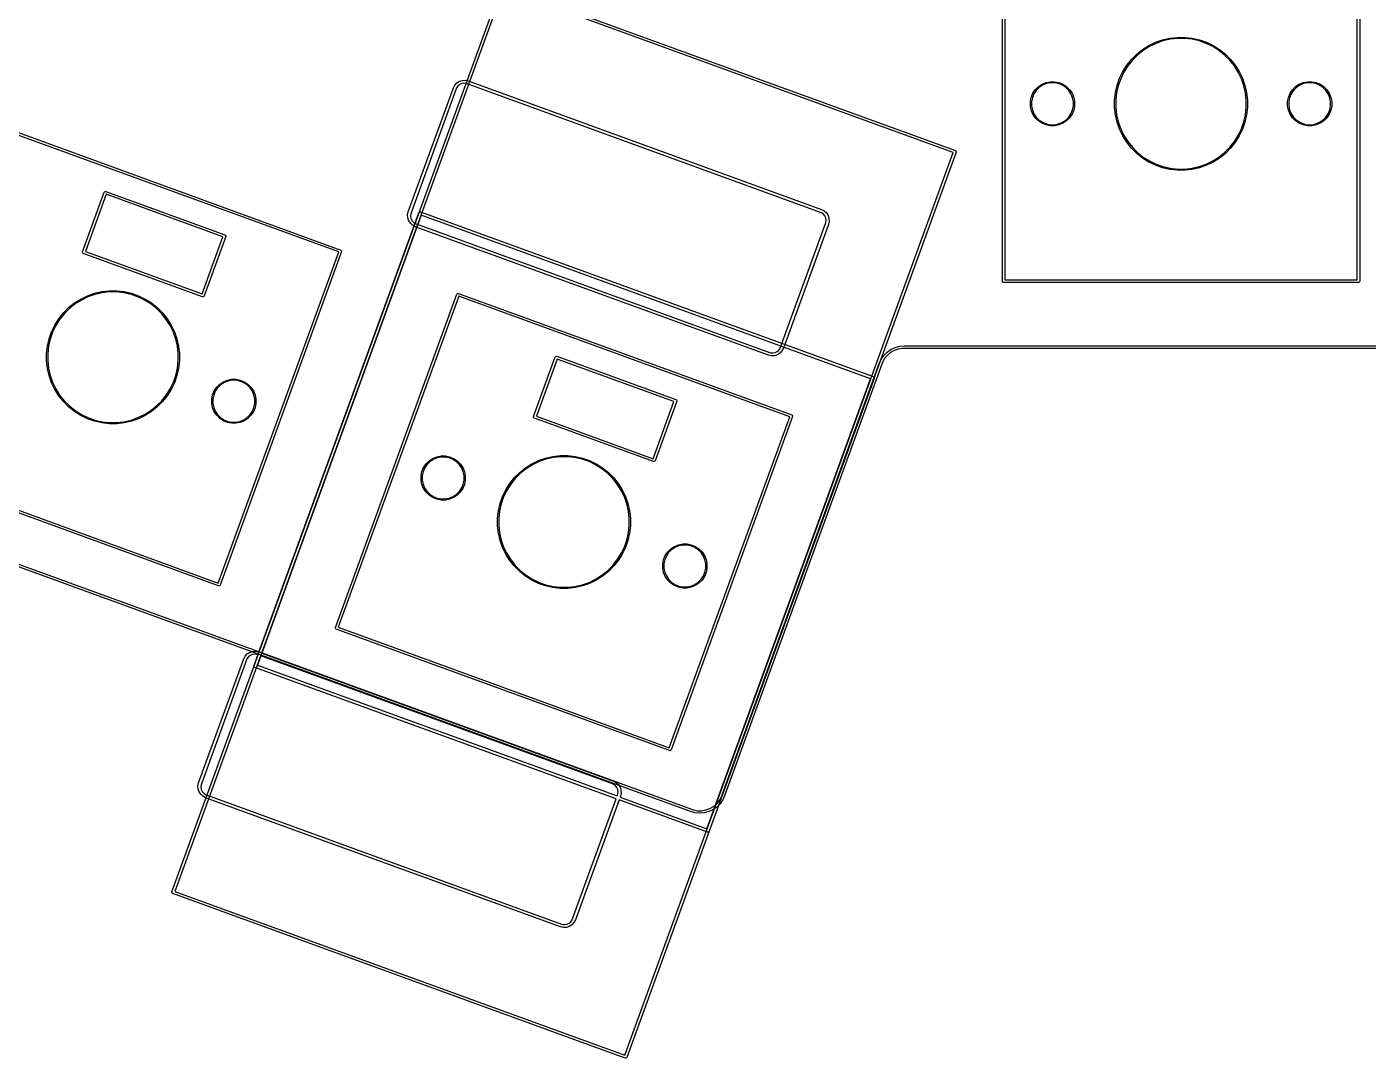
# Model space of a CAD drawing. Extents: x -11 to 295, y -114 to 10.
# Drawn here: x 92.2 to 145.1, y -113.7 to -73 of the extents above; entities that cross this region are included whole.
import ezdxf

# ---------------------------------------------------------------- set-up
doc = ezdxf.new("R2010")
doc.units = 0
doc.layers.add('BLACK', color=7, linetype='CONTINUOUS')

msp = doc.modelspace()

# ---------------------------------------------------------------- linework, layer by layer
at = {"layer": 'BLACK', "linetype": 'CONTINUOUS'}
for p, q in [((130.7, -83), (130.7, -69)), ((130.8, -69.05), (130.8, -82.95)), ((144.7, -82.95), (144.7, -69.05)), ((144.8, -69), (144.8, -83)), ((97.927551, -107.087867), (110.924318, -71.379548)), ((110.988404, -71.349664), (128.842565, -77.848047)), ((111.001186, -71.460735), (98.038622, -107.075084)), ((128.761377, -77.924915), (111.001186, -71.460735)), ((136.480238, -73.702539), (136.745456, -73.574816)), ((136.745456, -73.574816), (137.023307, -73.477592)), ((137.036025, -73.521739), (136.763038, -73.617262)), ((137.023307, -73.477592), (137.310296, -73.412089)), ((137.317992, -73.457382), (137.036025, -73.521739)), ((137.310296, -73.412089), (137.602815, -73.37913)), ((137.605391, -73.425), (137.317992, -73.457382)), ((137.602815, -73.37913), (137.897185, -73.37913)), ((137.894609, -73.425), (137.605391, -73.425)), ((138.182008, -73.457382), (137.894609, -73.425)), ((137.897185, -73.37913), (138.189704, -73.412089)), ((138.463975, -73.521739), (138.182008, -73.457382)), ((138.189704, -73.412089), (138.476693, -73.477592)), ((138.736962, -73.617262), (138.463975, -73.521739)), ((138.476693, -73.477592), (138.754544, -73.574816)), ((138.754544, -73.574816), (139.019762, -73.702539)), ((135.792689, -74.25084), (136.00084, -74.042689)), ((136.031454, -74.076946), (135.826946, -74.281454)), ((136.00084, -74.042689), (136.230988, -73.859153)), ((136.257574, -73.896622), (136.031454, -74.076946)), ((136.230988, -73.859153), (136.480238, -73.702539)), ((136.502461, -73.742749), (136.257574, -73.896622)), ((136.763038, -73.617262), (136.502461, -73.742749)), ((138.997539, -73.742749), (138.736962, -73.617262)), ((139.242426, -73.896622), (138.997539, -73.742749)), ((139.019762, -73.702539), (139.269012, -73.859153)), ((139.468546, -74.076946), (139.242426, -73.896622)), ((139.269012, -73.859153), (139.49916, -74.042689)), ((139.673054, -74.281454), (139.468546, -74.076946)), ((139.49916, -74.042689), (139.707311, -74.25084)), ((135.452539, -74.730238), (135.609153, -74.480988)), ((135.646622, -74.507574), (135.492749, -74.752461)), ((135.609153, -74.480988), (135.792689, -74.25084)), ((135.826946, -74.281454), (135.646622, -74.507574)), ((139.853378, -74.507574), (139.673054, -74.281454)), ((139.707311, -74.25084), (139.890847, -74.480988)), ((140.007251, -74.752461), (139.853378, -74.507574)), ((139.890847, -74.480988), (140.047461, -74.730238)), ((109.170734, -75.178922), (109.272011, -75.114404)), ((109.272011, -75.114404), (109.386536, -75.078298)), ((109.386536, -75.078298), (109.506503, -75.073064)), ((109.506503, -75.073064), (109.623431, -75.098989)), ((109.623431, -75.098989), (109.623743, -75.099037)), ((109.623743, -75.099037), (123.559386, -80.171197)), ((132.262528, -75.228319), (132.421001, -75.162677)), ((132.421001, -75.162677), (132.589235, -75.129213)), ((132.589235, -75.129213), (132.760765, -75.129213)), ((132.760765, -75.129213), (132.928999, -75.162677)), ((132.928999, -75.162677), (133.087472, -75.228319)), ((135.227592, -75.273307), (135.324816, -74.995456)), ((135.367262, -75.013038), (135.271739, -75.286025)), ((135.324816, -74.995456), (135.452539, -74.730238)), ((135.492749, -74.752461), (135.367262, -75.013038)), ((140.132738, -75.013038), (140.007251, -74.752461)), ((140.047461, -74.730238), (140.175184, -74.995456)), ((140.228261, -75.286025), (140.132738, -75.013038)), ((140.175184, -74.995456), (140.272408, -75.273307)), ((142.412528, -75.228319), (142.571001, -75.162677)), ((142.571001, -75.162677), (142.739235, -75.129213)), ((142.739235, -75.129213), (142.910765, -75.129213)), ((142.910765, -75.129213), (143.078999, -75.162677)), ((143.078999, -75.162677), (143.237472, -75.228319)), ((107.25565, -80.260367), (109.034155, -75.373967)), ((109.146918, -75.41501), (107.368414, -80.301411)), ((109.034155, -75.373967), (109.03416, -75.373958)), ((109.03416, -75.373958), (109.089606, -75.267453)), ((109.089606, -75.267453), (109.170734, -75.178922)), ((109.162228, -75.37295), (109.146918, -75.41501)), ((109.213577, -75.299619), (109.162228, -75.37295)), ((109.282155, -75.242078), (109.213577, -75.299619)), ((109.36329, -75.204247), (109.282155, -75.242078)), ((109.451451, -75.188704), (109.36329, -75.204247)), ((109.540632, -75.196509), (109.451451, -75.188704)), ((109.582692, -75.211819), (109.540632, -75.196509)), ((109.582699, -75.2118), (109.582692, -75.211819)), ((109.582701, -75.211801), (109.582699, -75.2118)), ((123.518343, -80.28396), (109.582701, -75.211801)), ((131.837677, -75.746001), (131.903319, -75.587528)), ((131.943894, -75.609216), (131.881704, -75.759356)), ((131.903319, -75.587528), (131.998616, -75.444906)), ((132.034181, -75.474093), (131.943894, -75.609216)), ((131.998616, -75.444906), (132.119906, -75.323616)), ((132.149093, -75.359181), (132.034181, -75.474093)), ((132.119906, -75.323616), (132.262528, -75.228319)), ((132.284216, -75.268894), (132.149093, -75.359181)), ((132.434356, -75.206704), (132.284216, -75.268894)), ((132.593745, -75.175), (132.434356, -75.206704)), ((132.756255, -75.175), (132.593745, -75.175)), ((132.915644, -75.206704), (132.756255, -75.175)), ((133.065784, -75.268894), (132.915644, -75.206704)), ((133.200907, -75.359181), (133.065784, -75.268894)), ((133.087472, -75.228319), (133.230094, -75.323616)), ((133.315819, -75.474093), (133.200907, -75.359181)), ((133.230094, -75.323616), (133.351384, -75.444906)), ((133.406106, -75.609216), (133.315819, -75.474093)), ((133.351384, -75.444906), (133.446681, -75.587528)), ((133.468296, -75.759356), (133.406106, -75.609216)), ((133.446681, -75.587528), (133.512323, -75.746001)), ((135.12913, -75.852815), (135.162089, -75.560296)), ((135.162089, -75.560296), (135.227592, -75.273307)), ((135.207382, -75.567992), (135.175, -75.855391)), ((135.271739, -75.286025), (135.207382, -75.567992)), ((140.292618, -75.567992), (140.228261, -75.286025)), ((140.272408, -75.273307), (140.337911, -75.560296)), ((140.325, -75.855391), (140.292618, -75.567992)), ((140.337911, -75.560296), (140.37087, -75.852815)), ((141.987677, -75.746001), (142.053319, -75.587528)), ((142.093894, -75.609216), (142.031704, -75.759356)), ((142.053319, -75.587528), (142.148616, -75.444906)), ((142.184181, -75.474093), (142.093894, -75.609216)), ((142.148616, -75.444906), (142.269906, -75.323616)), ((142.299093, -75.359181), (142.184181, -75.474093)), ((142.269906, -75.323616), (142.412528, -75.228319)), ((142.434216, -75.268894), (142.299093, -75.359181)), ((142.584356, -75.206704), (142.434216, -75.268894)), ((142.743745, -75.175), (142.584356, -75.206704)), ((142.906255, -75.175), (142.743745, -75.175)), ((143.065644, -75.206704), (142.906255, -75.175)), ((143.215784, -75.268894), (143.065644, -75.206704)), ((143.350907, -75.359181), (143.215784, -75.268894)), ((143.237472, -75.228319), (143.380094, -75.323616)), ((143.465819, -75.474093), (143.350907, -75.359181)), ((143.380094, -75.323616), (143.501384, -75.444906)), ((143.556106, -75.609216), (143.465819, -75.474093)), ((143.501384, -75.444906), (143.596681, -75.587528)), ((143.618296, -75.759356), (143.556106, -75.609216)), ((143.596681, -75.587528), (143.662323, -75.746001)), ((131.804213, -75.914235), (131.837677, -75.746001)), ((131.804213, -75.918745), (131.804213, -75.914235)), ((131.804213, -76.085765), (131.804213, -75.918745)), ((131.837677, -76.253999), (131.804213, -76.085765)), ((131.881704, -75.759356), (131.85, -75.918745)), ((131.85, -75.918745), (131.85, -76.081255)), ((131.85, -76.081255), (131.881704, -76.240644)), ((133.5, -75.918745), (133.468296, -75.759356)), ((133.468296, -76.240644), (133.5, -76.081255)), ((133.5, -76.081255), (133.5, -75.918745)), ((133.512323, -75.746001), (133.545787, -75.914235)), ((133.545787, -76.085765), (133.512323, -76.253999)), ((133.545787, -75.914235), (133.545787, -76.085765)), ((135.12913, -75.855391), (135.12913, -75.852815)), ((135.12913, -76.147185), (135.12913, -75.855391)), ((135.162089, -76.439704), (135.12913, -76.147185)), ((135.175, -75.855391), (135.175, -76.144609)), ((135.175, -76.144609), (135.207382, -76.432008)), ((140.292618, -76.432008), (140.325, -76.144609)), ((140.325, -76.144609), (140.325, -75.855391)), ((140.37087, -76.147185), (140.337911, -76.439704)), ((140.37087, -75.852815), (140.37087, -76.147185)), ((141.954213, -75.914235), (141.987677, -75.746001)), ((141.954213, -75.918745), (141.954213, -75.914235)), ((141.954213, -76.085765), (141.954213, -75.918745)), ((141.987677, -76.253999), (141.954213, -76.085765)), ((142.031704, -75.759356), (142, -75.918745)), ((142, -75.918745), (142, -76.081255)), ((142, -76.081255), (142.031704, -76.240644)), ((143.65, -75.918745), (143.618296, -75.759356)), ((143.618296, -76.240644), (143.65, -76.081255)), ((143.65, -76.081255), (143.65, -75.918745)), ((143.662323, -75.746001), (143.695787, -75.914235)), ((143.695787, -76.085765), (143.662323, -76.253999)), ((143.695787, -75.914235), (143.695787, -76.085765)), ((131.903319, -76.412472), (131.837677, -76.253999)), ((131.881704, -76.240644), (131.943894, -76.390784)), ((131.998616, -76.555094), (131.903319, -76.412472)), ((131.943894, -76.390784), (132.034181, -76.525907)), ((132.119906, -76.676384), (131.998616, -76.555094)), ((132.034181, -76.525907), (132.149093, -76.640819)), ((132.262528, -76.771681), (132.119906, -76.676384)), ((132.149093, -76.640819), (132.284216, -76.731106)), ((132.284216, -76.731106), (132.434356, -76.793296)), ((132.915644, -76.793296), (133.065784, -76.731106)), ((133.065784, -76.731106), (133.200907, -76.640819)), ((133.230094, -76.676384), (133.087472, -76.771681)), ((133.200907, -76.640819), (133.315819, -76.525907)), ((133.351384, -76.555094), (133.230094, -76.676384)), ((133.315819, -76.525907), (133.406106, -76.390784)), ((133.446681, -76.412472), (133.351384, -76.555094)), ((133.406106, -76.390784), (133.468296, -76.240644)), ((133.512323, -76.253999), (133.446681, -76.412472)), ((135.227592, -76.726693), (135.162089, -76.439704)), ((135.207382, -76.432008), (135.271739, -76.713975)), ((135.324816, -77.004544), (135.227592, -76.726693)), ((135.271739, -76.713975), (135.367262, -76.986962)), ((140.132738, -76.986962), (140.228261, -76.713975)), ((140.272408, -76.726693), (140.175184, -77.004544)), ((140.228261, -76.713975), (140.292618, -76.432008)), ((140.337911, -76.439704), (140.272408, -76.726693)), ((142.053319, -76.412472), (141.987677, -76.253999)), ((142.031704, -76.240644), (142.093894, -76.390784)), ((142.148616, -76.555094), (142.053319, -76.412472)), ((142.093894, -76.390784), (142.184181, -76.525907)), ((142.269906, -76.676384), (142.148616, -76.555094)), ((142.184181, -76.525907), (142.299093, -76.640819)), ((142.412528, -76.771681), (142.269906, -76.676384)), ((142.299093, -76.640819), (142.434216, -76.731106)), ((142.434216, -76.731106), (142.584356, -76.793296)), ((143.065644, -76.793296), (143.215784, -76.731106)), ((143.215784, -76.731106), (143.350907, -76.640819)), ((143.380094, -76.676384), (143.237472, -76.771681)), ((143.350907, -76.640819), (143.465819, -76.525907)), ((143.501384, -76.555094), (143.380094, -76.676384)), ((143.465819, -76.525907), (143.556106, -76.390784)), ((143.596681, -76.412472), (143.501384, -76.555094)), ((143.556106, -76.390784), (143.618296, -76.240644)), ((143.662323, -76.253999), (143.596681, -76.412472)), ((91.433394, -76.981026), (104.58909, -81.769308)), ((104.507902, -81.846176), (91.446176, -77.092097)), ((132.421001, -76.837323), (132.262528, -76.771681)), ((132.589235, -76.870787), (132.421001, -76.837323)), ((132.434356, -76.793296), (132.593745, -76.825)), ((132.760765, -76.870787), (132.589235, -76.870787)), ((132.593745, -76.825), (132.756255, -76.825)), ((132.756255, -76.825), (132.915644, -76.793296)), ((132.928999, -76.837323), (132.760765, -76.870787)), ((133.087472, -76.771681), (132.928999, -76.837323)), ((135.452539, -77.269762), (135.324816, -77.004544)), ((135.367262, -76.986962), (135.492749, -77.247539)), ((135.609153, -77.519012), (135.452539, -77.269762)), ((135.492749, -77.247539), (135.646622, -77.492426)), ((139.853378, -77.492426), (140.007251, -77.247539)), ((140.047461, -77.269762), (139.890847, -77.519012)), ((140.007251, -77.247539), (140.132738, -76.986962)), ((140.175184, -77.004544), (140.047461, -77.269762)), ((142.571001, -76.837323), (142.412528, -76.771681)), ((142.739235, -76.870787), (142.571001, -76.837323)), ((142.584356, -76.793296), (142.743745, -76.825)), ((142.910765, -76.870787), (142.739235, -76.870787)), ((142.743745, -76.825), (142.906255, -76.825)), ((142.906255, -76.825), (143.065644, -76.793296)), ((143.078999, -76.837323), (142.910765, -76.870787)), ((143.237472, -76.771681), (143.078999, -76.837323)), ((135.792689, -77.74916), (135.609153, -77.519012)), ((135.646622, -77.492426), (135.826946, -77.718546)), ((136.00084, -77.957311), (135.792689, -77.74916)), ((135.826946, -77.718546), (136.031454, -77.923054)), ((139.468546, -77.923054), (139.673054, -77.718546)), ((139.707311, -77.74916), (139.49916, -77.957311)), ((139.673054, -77.718546), (139.853378, -77.492426)), ((139.890847, -77.519012), (139.707311, -77.74916)), ((115.798813, -113.539264), (128.761377, -77.924915)), ((128.872449, -77.912133), (115.875682, -113.620452)), ((128.842565, -77.848047), (128.859243, -77.858168)), ((128.859243, -77.858168), (128.875416, -77.892851)), ((128.875416, -77.892851), (128.872449, -77.912133)), ((136.230988, -78.140847), (136.00084, -77.957311)), ((136.031454, -77.923054), (136.257574, -78.103378)), ((136.480238, -78.297461), (136.230988, -78.140847)), ((136.257574, -78.103378), (136.502461, -78.257251)), ((136.745456, -78.425184), (136.480238, -78.297461)), ((136.502461, -78.257251), (136.763038, -78.382738)), ((138.736962, -78.382738), (138.997539, -78.257251)), ((139.019762, -78.297461), (138.754544, -78.425184)), ((138.997539, -78.257251), (139.242426, -78.103378)), ((139.269012, -78.140847), (139.019762, -78.297461)), ((139.242426, -78.103378), (139.468546, -77.923054)), ((139.49916, -77.957311), (139.269012, -78.140847)), ((137.023307, -78.522408), (136.745456, -78.425184)), ((136.763038, -78.382738), (137.036025, -78.478261)), ((137.310296, -78.587911), (137.023307, -78.522408)), ((137.036025, -78.478261), (137.317992, -78.542618)), ((137.602815, -78.62087), (137.310296, -78.587911)), ((137.317992, -78.542618), (137.605391, -78.575)), ((137.897185, -78.62087), (137.602815, -78.62087)), ((137.605391, -78.575), (137.894609, -78.575)), ((137.894609, -78.575), (138.182008, -78.542618)), ((138.189704, -78.587911), (137.897185, -78.62087)), ((138.182008, -78.542618), (138.463975, -78.478261)), ((138.476693, -78.522408), (138.189704, -78.587911)), ((138.463975, -78.478261), (138.736962, -78.382738)), ((138.754544, -78.425184), (138.476693, -78.522408)), ((94.400854, -81.838924), (95.255904, -79.489693)), ((95.332772, -79.57088), (94.511925, -81.826141)), ((95.255904, -79.489693), (95.266025, -79.473015)), ((95.266025, -79.473015), (95.300708, -79.456842)), ((95.300708, -79.456842), (95.31999, -79.459809)), ((95.31999, -79.459809), (100.018453, -81.16991)), ((99.937265, -81.246778), (95.332772, -79.57088)), ((101.357766, -97.634193), (107.665729, -80.303208)), ((107.757971, -80.400632), (101.471642, -97.672181)), ((107.229657, -80.377606), (107.255649, -80.260367)), ((107.234894, -80.497576), (107.229657, -80.377606)), ((107.255649, -80.260367), (107.25565, -80.260367)), ((107.353101, -80.343474), (107.345298, -80.432657)), ((107.345298, -80.432657), (107.360844, -80.520821)), ((107.368409, -80.301419), (107.353101, -80.343474)), ((107.368414, -80.301411), (107.368409, -80.301419)), ((107.665729, -80.303208), (107.677874, -80.283193)), ((107.677874, -80.283193), (107.719494, -80.263786)), ((107.719494, -80.263786), (107.742632, -80.267347)), ((107.742632, -80.267347), (125.596792, -86.765729)), ((125.499367, -86.857971), (107.757971, -80.400632)), ((123.518349, -80.283961), (123.518343, -80.28396)), ((123.518351, -80.283962), (123.518349, -80.283961)), ((123.518351, -80.283963), (123.518351, -80.283962)), ((123.56042, -80.299268), (123.518351, -80.283963)), ((123.559386, -80.171197), (123.559405, -80.171208)), ((123.559405, -80.171208), (123.665912, -80.226634)), ((123.63377, -80.350614), (123.56042, -80.299268)), ((123.69133, -80.419195), (123.63377, -80.350614)), ((123.665912, -80.226634), (123.754466, -80.307759)), ((123.729178, -80.500337), (123.69133, -80.419195)), ((123.754466, -80.307759), (123.819006, -80.40904)), ((123.819006, -80.40904), (123.855131, -80.523575)), ((107.271005, -80.612103), (107.234894, -80.497576)), ((107.335527, -80.713382), (107.271005, -80.612103)), ((107.424064, -80.794509), (107.335527, -80.713382)), ((107.360844, -80.520821), (107.398679, -80.601957)), ((107.398679, -80.601957), (107.456224, -80.670536)), ((107.530562, -80.849946), (107.424064, -80.794509)), ((107.456224, -80.670536), (107.529559, -80.721884)), ((107.529559, -80.721884), (107.571621, -80.737192)), ((107.53058, -80.849957), (107.530562, -80.849946)), ((121.466222, -85.922116), (107.53058, -80.849957)), ((107.571621, -80.737192), (107.571622, -80.737193)), ((107.571622, -80.737193), (121.507265, -85.809353)), ((121.943046, -85.606144), (123.721551, -80.719742)), ((123.834314, -80.760785), (122.05581, -85.647186)), ((123.721551, -80.719742), (123.721774, -80.719373)), ((123.721774, -80.719373), (123.736937, -80.677705)), ((123.744733, -80.588511), (123.729178, -80.500337)), ((123.736937, -80.677705), (123.744733, -80.588511)), ((123.834316, -80.76078), (123.834314, -80.760781)), ((123.834314, -80.760781), (123.834314, -80.760785)), ((123.834395, -80.760809), (123.834316, -80.76078)), ((123.86038, -80.643557), (123.834395, -80.760809)), ((123.855131, -80.523575), (123.86038, -80.643557)), ((99.116418, -83.502039), (99.937265, -81.246778)), ((100.048337, -81.233996), (99.193287, -83.583227)), ((100.018453, -81.16991), (100.035131, -81.180031)), ((100.035131, -81.180031), (100.044346, -81.199794)), ((100.044346, -81.199794), (100.051304, -81.214715)), ((100.051304, -81.214715), (100.048337, -81.233996)), ((94.397887, -81.858205), (94.400854, -81.838924)), ((94.397887, -81.858206), (94.397887, -81.858205)), ((94.41406, -81.892889), (94.397887, -81.858206)), ((94.430738, -81.90301), (94.41406, -81.892889)), ((99.129201, -83.613111), (94.430738, -81.90301)), ((94.511925, -81.826141), (99.116418, -83.502039)), ((99.753823, -94.907902), (104.507902, -81.846176)), ((104.618974, -81.833394), (99.830692, -94.98909)), ((104.58909, -81.769308), (104.605768, -81.779429)), ((104.605768, -81.779429), (104.614983, -81.799192)), ((104.614983, -81.799192), (104.621941, -81.814113)), ((104.621941, -81.814113), (104.618974, -81.833394)), ((130.703806, -83.019134), (130.7, -83)), ((130.730866, -83.046194), (130.703806, -83.019134)), ((130.75, -83.05), (130.730866, -83.046194)), ((144.75, -83.05), (130.75, -83.05)), ((130.8, -82.95), (144.7, -82.95)), ((144.769134, -83.046194), (144.75, -83.05)), ((144.796194, -83.019134), (144.769134, -83.046194)), ((144.8, -83), (144.796194, -83.019134)), ((94.330238, -83.702539), (94.595456, -83.574816)), ((94.613038, -83.617262), (94.352461, -83.742749)), ((94.595456, -83.574816), (94.873307, -83.477592)), ((94.886025, -83.521739), (94.613038, -83.617262)), ((94.873307, -83.477592), (95.160296, -83.412089)), ((95.167992, -83.457382), (94.886025, -83.521739)), ((95.160296, -83.412089), (95.452815, -83.37913)), ((95.455391, -83.425), (95.167992, -83.457382)), ((95.452815, -83.37913), (95.747185, -83.37913)), ((95.744609, -83.425), (95.455391, -83.425)), ((96.032008, -83.457382), (95.744609, -83.425)), ((95.747185, -83.37913), (96.039704, -83.412089)), ((96.313975, -83.521739), (96.032008, -83.457382)), ((96.039704, -83.412089), (96.326693, -83.477592)), ((96.586962, -83.617262), (96.313975, -83.521739)), ((96.326693, -83.477592), (96.604544, -83.574816)), ((96.847539, -83.742749), (96.586962, -83.617262)), ((96.604544, -83.574816), (96.869762, -83.702539)), ((99.148483, -83.616078), (99.129201, -83.613111)), ((99.183166, -83.599905), (99.148483, -83.616078)), ((99.193287, -83.583227), (99.183166, -83.599905)), ((104.381026, -96.666606), (109.169308, -83.51091)), ((109.246176, -83.592097), (104.492097, -96.653823)), ((109.169308, -83.51091), (109.179429, -83.494232)), ((109.179429, -83.494232), (109.214112, -83.478059)), ((109.214112, -83.478059), (109.233394, -83.481026)), ((109.233394, -83.481026), (122.38909, -88.269308)), ((122.307902, -88.346176), (109.246176, -83.592097)), ((93.642689, -84.25084), (93.85084, -84.042689)), ((93.881454, -84.076946), (93.676946, -84.281454)), ((93.85084, -84.042689), (94.080988, -83.859153)), ((94.107574, -83.896622), (93.881454, -84.076946)), ((94.080988, -83.859153), (94.330238, -83.702539)), ((94.352461, -83.742749), (94.107574, -83.896622)), ((97.092426, -83.896622), (96.847539, -83.742749)), ((96.869762, -83.702539), (97.119012, -83.859153)), ((97.318546, -84.076946), (97.092426, -83.896622)), ((97.119012, -83.859153), (97.34916, -84.042689)), ((97.523054, -84.281454), (97.318546, -84.076946)), ((97.34916, -84.042689), (97.557311, -84.25084)), ((93.302539, -84.730238), (93.459153, -84.480988)), ((93.496622, -84.507574), (93.342749, -84.752461)), ((93.459153, -84.480988), (93.642689, -84.25084)), ((93.676946, -84.281454), (93.496622, -84.507574)), ((97.703378, -84.507574), (97.523054, -84.281454)), ((97.557311, -84.25084), (97.740847, -84.480988)), ((97.857251, -84.752461), (97.703378, -84.507574)), ((97.740847, -84.480988), (97.897461, -84.730238)), ((93.077592, -85.273307), (93.174816, -84.995456)), ((93.217262, -85.013038), (93.121739, -85.286025)), ((93.174816, -84.995456), (93.302539, -84.730238)), ((93.342749, -84.752461), (93.217262, -85.013038)), ((97.982738, -85.013038), (97.857251, -84.752461)), ((97.897461, -84.730238), (98.025184, -84.995456)), ((98.078261, -85.286025), (97.982738, -85.013038)), ((98.025184, -84.995456), (98.122408, -85.273307)), ((118.392915, -103.926774), (68.335297, -85.707248)), ((68.369499, -85.613278), (118.427117, -103.832804)), ((92.97913, -85.852815), (93.012089, -85.560296)), ((93.012089, -85.560296), (93.077592, -85.273307)), ((93.057382, -85.567992), (93.025, -85.855391)), ((93.121739, -85.286025), (93.057382, -85.567992)), ((98.142618, -85.567992), (98.078261, -85.286025)), ((98.122408, -85.273307), (98.187911, -85.560296)), ((98.175, -85.855391), (98.142618, -85.567992)), ((98.187911, -85.560296), (98.22087, -85.852815)), ((121.807817, -85.779081), (121.876393, -85.721539)), ((121.876393, -85.721539), (121.927738, -85.648208)), ((121.927738, -85.648208), (121.943045, -85.606147)), ((121.943045, -85.606146), (121.943046, -85.606144)), ((121.943045, -85.606147), (121.943045, -85.606146)), ((122.055806, -85.647192), (122.000366, -85.753701)), ((122.05581, -85.647186), (122.055806, -85.647192)), ((126.152792, -85.795658), (126.302719, -85.690681)), ((126.424697, -85.735728), (126.280739, -85.81884)), ((126.302719, -85.690681), (126.468598, -85.613333)), ((126.5809, -85.678877), (126.424697, -85.735728)), ((126.468598, -85.613333), (126.645388, -85.565965)), ((126.744603, -85.650014), (126.5809, -85.678877)), ((126.645388, -85.565965), (126.827572, -85.550028)), ((126.827716, -85.650016), (126.744603, -85.650014)), ((126.827572, -85.550028), (126.827717, -85.55)), ((126.827717, -85.65), (126.827716, -85.649999)), ((126.827716, -85.649999), (126.827716, -85.65)), ((126.827716, -85.65), (126.827716, -85.650016)), ((126.827717, -85.55), (137.75, -85.55)), ((137.75, -85.65), (126.827717, -85.65)), ((137.75, -85.55), (148.672283, -85.55)), ((148.672283, -85.65), (137.75, -85.65)), ((92.97913, -85.855391), (92.97913, -85.852815)), ((92.97913, -86.147185), (92.97913, -85.855391)), ((93.012089, -86.439704), (92.97913, -86.147185)), ((93.025, -85.855391), (93.025, -86.144609)), ((93.025, -86.144609), (93.057382, -86.432008)), ((98.142618, -86.432008), (98.175, -86.144609)), ((98.175, -86.144609), (98.175, -85.855391)), ((98.22087, -86.147185), (98.187911, -86.439704)), ((98.22087, -85.852815), (98.22087, -86.147185)), ((112.200854, -88.338924), (113.055904, -85.989693)), ((113.132772, -86.07088), (112.311925, -88.326141)), ((113.055904, -85.989693), (113.066025, -85.973015)), ((113.066025, -85.973015), (113.100708, -85.956842)), ((113.100708, -85.956842), (113.11999, -85.959809)), ((113.11999, -85.959809), (117.818453, -87.66991)), ((117.737265, -87.746778), (113.132772, -86.07088)), ((119.644729, -103.265061), (125.841039, -86.240878)), ((125.935009, -86.27508), (119.738699, -103.299262)), ((121.466809, -85.922206), (121.466222, -85.922116)), ((121.58346, -85.948084), (121.466809, -85.922206)), ((121.507265, -85.809353), (121.507269, -85.809355)), ((121.507269, -85.809355), (121.507273, -85.809356)), ((121.507273, -85.809356), (121.507286, -85.809321)), ((121.507286, -85.809321), (121.549344, -85.824635)), ((121.549344, -85.824635), (121.638522, -85.832447)), ((121.703431, -85.942858), (121.58346, -85.948084)), ((121.638522, -85.832447), (121.726683, -85.816909)), ((121.817959, -85.906755), (121.703431, -85.942858)), ((121.726683, -85.816909), (121.807817, -85.779081)), ((121.919239, -85.842237), (121.817959, -85.906755)), ((122.000366, -85.753701), (121.919239, -85.842237)), ((125.841039, -86.240878), (125.841043, -86.24087)), ((125.841043, -86.24087), (125.918391, -86.075001)), ((125.918391, -86.075001), (126.023372, -85.925076)), ((125.963436, -86.196979), (125.935009, -86.275081)), ((125.935009, -86.275081), (125.935009, -86.27508)), ((126.046551, -86.053023), (125.963436, -86.196979)), ((126.023372, -85.925076), (126.152792, -85.795658)), ((126.153401, -85.925687), (126.046551, -86.053023)), ((126.280739, -85.81884), (126.153401, -85.925687)), ((93.077592, -86.726693), (93.012089, -86.439704)), ((93.057382, -86.432008), (93.121739, -86.713975)), ((93.174816, -87.004544), (93.077592, -86.726693)), ((93.121739, -86.713975), (93.217262, -86.986962)), ((97.982738, -86.986962), (98.078261, -86.713975)), ((98.122408, -86.726693), (98.025184, -87.004544)), ((98.078261, -86.713975), (98.142618, -86.432008)), ((98.187911, -86.439704), (98.122408, -86.726693)), ((125.596792, -86.765729), (125.616807, -86.777874)), ((125.616807, -86.777874), (125.636214, -86.819494)), ((93.302539, -87.269762), (93.174816, -87.004544)), ((93.217262, -86.986962), (93.342749, -87.247539)), ((93.459153, -87.519012), (93.302539, -87.269762)), ((93.342749, -87.247539), (93.496622, -87.492426)), ((97.703378, -87.492426), (97.857251, -87.247539)), ((97.897461, -87.269762), (97.740847, -87.519012)), ((97.857251, -87.247539), (97.982738, -86.986962)), ((98.025184, -87.004544), (97.897461, -87.269762)), ((99.531617, -87.481753), (99.597259, -87.32328)), ((99.597259, -87.32328), (99.692556, -87.180658)), ((99.728121, -87.209845), (99.637834, -87.344968)), ((99.692556, -87.180658), (99.813846, -87.059368)), ((99.843033, -87.094933), (99.728121, -87.209845)), ((99.813846, -87.059368), (99.956468, -86.964071)), ((99.978156, -87.004646), (99.843033, -87.094933)), ((99.956468, -86.964071), (100.114941, -86.898429)), ((100.128296, -86.942456), (99.978156, -87.004646)), ((100.114941, -86.898429), (100.283175, -86.864965)), ((100.287685, -86.910752), (100.128296, -86.942456)), ((100.283175, -86.864965), (100.454705, -86.864965)), ((100.450195, -86.910752), (100.287685, -86.910752)), ((100.609584, -86.942456), (100.450195, -86.910752)), ((100.454705, -86.864965), (100.622939, -86.898429)), ((100.759724, -87.004646), (100.609584, -86.942456)), ((100.622939, -86.898429), (100.781412, -86.964071)), ((100.894847, -87.094933), (100.759724, -87.004646)), ((100.781412, -86.964071), (100.924034, -87.059368)), ((101.009759, -87.209845), (100.894847, -87.094933)), ((100.924034, -87.059368), (101.045324, -87.180658)), ((101.100046, -87.344968), (101.009759, -87.209845)), ((101.045324, -87.180658), (101.140621, -87.32328)), ((101.140621, -87.32328), (101.206263, -87.481753)), ((119.042028, -104.599367), (125.499367, -86.857971)), ((125.632653, -86.842632), (119.134271, -104.696792)), ((125.636214, -86.819494), (125.632653, -86.842632)), ((93.642689, -87.74916), (93.459153, -87.519012)), ((93.496622, -87.492426), (93.676946, -87.718546)), ((93.85084, -87.957311), (93.642689, -87.74916)), ((93.676946, -87.718546), (93.881454, -87.923054)), ((97.318546, -87.923054), (97.523054, -87.718546)), ((97.557311, -87.74916), (97.34916, -87.957311)), ((97.523054, -87.718546), (97.703378, -87.492426)), ((97.740847, -87.519012), (97.557311, -87.74916)), ((99.498153, -87.649987), (99.531617, -87.481753)), ((99.498153, -87.654497), (99.498153, -87.649987)), ((99.498153, -87.821517), (99.498153, -87.654497)), ((99.531617, -87.989751), (99.498153, -87.821517)), ((99.575644, -87.495108), (99.54394, -87.654497)), ((99.54394, -87.654497), (99.54394, -87.817007)), ((99.54394, -87.817007), (99.575644, -87.976396)), ((99.637834, -87.344968), (99.575644, -87.495108)), ((101.162236, -87.495108), (101.100046, -87.344968)), ((101.19394, -87.654497), (101.162236, -87.495108)), ((101.162236, -87.976396), (101.19394, -87.817007)), ((101.19394, -87.817007), (101.19394, -87.654497)), ((101.206263, -87.481753), (101.239727, -87.649987)), ((101.239727, -87.821517), (101.206263, -87.989751)), ((101.239727, -87.649987), (101.239727, -87.821517)), ((116.916418, -90.002039), (117.737265, -87.746778)), ((117.848337, -87.733996), (116.993287, -90.083227)), ((117.818453, -87.66991), (117.835131, -87.680031)), ((117.835131, -87.680031), (117.844346, -87.699794)), ((117.844346, -87.699794), (117.851304, -87.714715)), ((117.851304, -87.714715), (117.848337, -87.733996)), ((94.080988, -88.140847), (93.85084, -87.957311)), ((93.881454, -87.923054), (94.107574, -88.103378)), ((94.330238, -88.297461), (94.080988, -88.140847)), ((94.107574, -88.103378), (94.352461, -88.257251)), ((94.595456, -88.425184), (94.330238, -88.297461)), ((94.352461, -88.257251), (94.613038, -88.382738)), ((94.613038, -88.382738), (94.886025, -88.478261)), ((96.313975, -88.478261), (96.586962, -88.382738)), ((96.586962, -88.382738), (96.847539, -88.257251)), ((96.869762, -88.297461), (96.604544, -88.425184)), ((96.847539, -88.257251), (97.092426, -88.103378)), ((97.119012, -88.140847), (96.869762, -88.297461)), ((97.092426, -88.103378), (97.318546, -87.923054)), ((97.34916, -87.957311), (97.119012, -88.140847)), ((99.597259, -88.148224), (99.531617, -87.989751)), ((99.575644, -87.976396), (99.637834, -88.126536)), ((99.692556, -88.290846), (99.597259, -88.148224)), ((99.637834, -88.126536), (99.728121, -88.261659)), ((99.813846, -88.412136), (99.692556, -88.290846)), ((99.728121, -88.261659), (99.843033, -88.376571)), ((99.843033, -88.376571), (99.978156, -88.466858)), ((100.759724, -88.466858), (100.894847, -88.376571)), ((100.894847, -88.376571), (101.009759, -88.261659)), ((101.045324, -88.290846), (100.924034, -88.412136)), ((101.009759, -88.261659), (101.100046, -88.126536)), ((101.140621, -88.148224), (101.045324, -88.290846)), ((101.100046, -88.126536), (101.162236, -87.976396)), ((101.206263, -87.989751), (101.140621, -88.148224)), ((112.197887, -88.358205), (112.200854, -88.338924)), ((112.197887, -88.358206), (112.197887, -88.358205)), ((112.21406, -88.392889), (112.197887, -88.358206)), ((112.230738, -88.40301), (112.21406, -88.392889)), ((112.311925, -88.326141), (116.916418, -90.002039)), ((117.553823, -101.407902), (122.307902, -88.346176)), ((122.418974, -88.333394), (117.630692, -101.48909)), ((122.38909, -88.269308), (122.405768, -88.279429)), ((122.405768, -88.279429), (122.414983, -88.299192)), ((122.414983, -88.299192), (122.421941, -88.314113)), ((122.421941, -88.314113), (122.418974, -88.333394)), ((94.873307, -88.522408), (94.595456, -88.425184)), ((95.160296, -88.587911), (94.873307, -88.522408)), ((94.886025, -88.478261), (95.167992, -88.542618)), ((95.452815, -88.62087), (95.160296, -88.587911)), ((95.167992, -88.542618), (95.455391, -88.575)), ((95.747185, -88.62087), (95.452815, -88.62087)), ((95.455391, -88.575), (95.744609, -88.575)), ((95.744609, -88.575), (96.032008, -88.542618)), ((96.039704, -88.587911), (95.747185, -88.62087)), ((96.032008, -88.542618), (96.313975, -88.478261)), ((96.326693, -88.522408), (96.039704, -88.587911)), ((96.604544, -88.425184), (96.326693, -88.522408)), ((99.956468, -88.507433), (99.813846, -88.412136)), ((100.114941, -88.573075), (99.956468, -88.507433)), ((99.978156, -88.466858), (100.128296, -88.529048)), ((100.283175, -88.606539), (100.114941, -88.573075)), ((100.128296, -88.529048), (100.287685, -88.560752)), ((100.454705, -88.606539), (100.283175, -88.606539)), ((100.287685, -88.560752), (100.450195, -88.560752)), ((100.450195, -88.560752), (100.609584, -88.529048)), ((100.622939, -88.573075), (100.454705, -88.606539)), ((100.609584, -88.529048), (100.759724, -88.466858)), ((100.781412, -88.507433), (100.622939, -88.573075)), ((100.924034, -88.412136), (100.781412, -88.507433)), ((116.929201, -90.113111), (112.230738, -88.40301)), ((108.218588, -89.992567), (108.377061, -89.926925)), ((108.390416, -89.970952), (108.240276, -90.033142)), ((108.377061, -89.926925), (108.545295, -89.893461)), ((108.549805, -89.939248), (108.390416, -89.970952)), ((108.545295, -89.893461), (108.716825, -89.893461)), ((108.712315, -89.939248), (108.549805, -89.939248)), ((108.871704, -89.970952), (108.712315, -89.939248)), ((108.716825, -89.893461), (108.885059, -89.926925)), ((109.021844, -90.033142), (108.871704, -89.970952)), ((108.885059, -89.926925), (109.043532, -89.992567)), ((112.395456, -90.074816), (112.673307, -89.977592)), ((112.673307, -89.977592), (112.960296, -89.912089)), ((112.967992, -89.957382), (112.686025, -90.021739)), ((112.960296, -89.912089), (113.252815, -89.87913)), ((113.255391, -89.925), (112.967992, -89.957382)), ((113.252815, -89.87913), (113.547185, -89.87913)), ((113.544609, -89.925), (113.255391, -89.925)), ((113.832008, -89.957382), (113.544609, -89.925)), ((113.547185, -89.87913), (113.839704, -89.912089)), ((114.113975, -90.021739), (113.832008, -89.957382)), ((113.839704, -89.912089), (114.126693, -89.977592)), ((114.126693, -89.977592), (114.404544, -90.074816)), ((99.766606, -95.018974), (86.61091, -90.230692)), ((86.692097, -90.153823), (99.753823, -94.907902)), ((107.760273, -90.678483), (107.793737, -90.510249)), ((107.793737, -90.510249), (107.859379, -90.351776)), ((107.899954, -90.373464), (107.837764, -90.523604)), ((107.859379, -90.351776), (107.954676, -90.209154)), ((107.990241, -90.238341), (107.899954, -90.373464)), ((107.954676, -90.209154), (108.075966, -90.087864)), ((108.105153, -90.123429), (107.990241, -90.238341)), ((108.075966, -90.087864), (108.218588, -89.992567)), ((108.240276, -90.033142), (108.105153, -90.123429)), ((109.156967, -90.123429), (109.021844, -90.033142)), ((109.043532, -89.992567), (109.186154, -90.087864)), ((109.271879, -90.238341), (109.156967, -90.123429)), ((109.186154, -90.087864), (109.307444, -90.209154)), ((109.362166, -90.373464), (109.271879, -90.238341)), ((109.307444, -90.209154), (109.402741, -90.351776)), ((109.424356, -90.523604), (109.362166, -90.373464)), ((109.402741, -90.351776), (109.468383, -90.510249)), ((109.468383, -90.510249), (109.501847, -90.678483)), ((111.65084, -90.542689), (111.880988, -90.359153)), ((111.907574, -90.396622), (111.681454, -90.576946)), ((111.880988, -90.359153), (112.130238, -90.202539)), ((112.152461, -90.242749), (111.907574, -90.396622)), ((112.130238, -90.202539), (112.395456, -90.074816)), ((112.413038, -90.117262), (112.152461, -90.242749)), ((112.686025, -90.021739), (112.413038, -90.117262)), ((114.386962, -90.117262), (114.113975, -90.021739)), ((114.647539, -90.242749), (114.386962, -90.117262)), ((114.404544, -90.074816), (114.669762, -90.202539)), ((114.892426, -90.396622), (114.647539, -90.242749)), ((114.669762, -90.202539), (114.919012, -90.359153)), ((115.118546, -90.576946), (114.892426, -90.396622)), ((114.919012, -90.359153), (115.14916, -90.542689)), ((116.948483, -90.116078), (116.929201, -90.113111)), ((116.983166, -90.099905), (116.948483, -90.116078)), ((116.993287, -90.083227), (116.983166, -90.099905)), ((107.760273, -90.682993), (107.760273, -90.678483)), ((107.760273, -90.850013), (107.760273, -90.682993)), ((107.793737, -91.018247), (107.760273, -90.850013)), ((107.859379, -91.17672), (107.793737, -91.018247)), ((107.837764, -90.523604), (107.80606, -90.682993)), ((107.80606, -90.682993), (107.80606, -90.845503)), ((107.80606, -90.845503), (107.837764, -91.004892)), ((107.837764, -91.004892), (107.899954, -91.155032)), ((109.362166, -91.155032), (109.424356, -91.004892)), ((109.468383, -91.018247), (109.402741, -91.17672)), ((109.45606, -90.682993), (109.424356, -90.523604)), ((109.424356, -91.004892), (109.45606, -90.845503)), ((109.45606, -90.845503), (109.45606, -90.682993)), ((109.501847, -90.850013), (109.468383, -91.018247)), ((109.501847, -90.678483), (109.501847, -90.850013)), ((111.102539, -91.230238), (111.259153, -90.980988)), ((111.296622, -91.007574), (111.142749, -91.252461)), ((111.259153, -90.980988), (111.442689, -90.75084)), ((111.476946, -90.781454), (111.296622, -91.007574)), ((111.442689, -90.75084), (111.65084, -90.542689)), ((111.681454, -90.576946), (111.476946, -90.781454)), ((115.323054, -90.781454), (115.118546, -90.576946)), ((115.14916, -90.542689), (115.357311, -90.75084)), ((115.503378, -91.007574), (115.323054, -90.781454)), ((115.357311, -90.75084), (115.540847, -90.980988)), ((115.657251, -91.252461), (115.503378, -91.007574)), ((115.540847, -90.980988), (115.697461, -91.230238)), ((107.954676, -91.319342), (107.859379, -91.17672)), ((107.899954, -91.155032), (107.990241, -91.290155)), ((108.075966, -91.440632), (107.954676, -91.319342)), ((107.990241, -91.290155), (108.105153, -91.405067)), ((108.218588, -91.535929), (108.075966, -91.440632)), ((108.105153, -91.405067), (108.240276, -91.495354)), ((108.377061, -91.601571), (108.218588, -91.535929)), ((108.240276, -91.495354), (108.390416, -91.557544)), ((108.390416, -91.557544), (108.549805, -91.589248)), ((108.712315, -91.589248), (108.871704, -91.557544)), ((108.871704, -91.557544), (109.021844, -91.495354)), ((109.043532, -91.535929), (108.885059, -91.601571)), ((109.021844, -91.495354), (109.156967, -91.405067)), ((109.186154, -91.440632), (109.043532, -91.535929)), ((109.156967, -91.405067), (109.271879, -91.290155)), ((109.307444, -91.319342), (109.186154, -91.440632)), ((109.271879, -91.290155), (109.362166, -91.155032)), ((109.402741, -91.17672), (109.307444, -91.319342)), ((110.877592, -91.773307), (110.974816, -91.495456)), ((111.017262, -91.513038), (110.921739, -91.786025)), ((110.974816, -91.495456), (111.102539, -91.230238)), ((111.142749, -91.252461), (111.017262, -91.513038)), ((115.782738, -91.513038), (115.657251, -91.252461)), ((115.697461, -91.230238), (115.825184, -91.495456)), ((115.878261, -91.786025), (115.782738, -91.513038)), ((115.825184, -91.495456), (115.922408, -91.773307)), ((108.545295, -91.635035), (108.377061, -91.601571)), ((108.716825, -91.635035), (108.545295, -91.635035)), ((108.549805, -91.589248), (108.712315, -91.589248)), ((108.885059, -91.601571), (108.716825, -91.635035)), ((110.77913, -92.352815), (110.812089, -92.060296)), ((110.812089, -92.060296), (110.877592, -91.773307)), ((110.857382, -92.067992), (110.825, -92.355391)), ((110.921739, -91.786025), (110.857382, -92.067992)), ((115.942618, -92.067992), (115.878261, -91.786025)), ((115.922408, -91.773307), (115.987911, -92.060296)), ((115.975, -92.355391), (115.942618, -92.067992)), ((115.987911, -92.060296), (116.02087, -92.352815)), ((110.77913, -92.355391), (110.77913, -92.352815)), ((110.77913, -92.647185), (110.77913, -92.355391)), ((110.825, -92.355391), (110.825, -92.644609)), ((115.975, -92.644609), (115.975, -92.355391)), ((116.02087, -92.352815), (116.02087, -92.647185)), ((110.812089, -92.939704), (110.77913, -92.647185)), ((110.877592, -93.226693), (110.812089, -92.939704)), ((110.825, -92.644609), (110.857382, -92.932008)), ((110.857382, -92.932008), (110.921739, -93.213975)), ((115.878261, -93.213975), (115.942618, -92.932008)), ((115.987911, -92.939704), (115.922408, -93.226693)), ((115.942618, -92.932008), (115.975, -92.644609)), ((116.02087, -92.647185), (115.987911, -92.939704)), ((110.974816, -93.504544), (110.877592, -93.226693)), ((110.921739, -93.213975), (111.017262, -93.486962)), ((111.102539, -93.769762), (110.974816, -93.504544)), ((111.017262, -93.486962), (111.142749, -93.747539)), ((115.657251, -93.747539), (115.782738, -93.486962)), ((115.825184, -93.504544), (115.697461, -93.769762)), ((115.782738, -93.486962), (115.878261, -93.213975)), ((115.922408, -93.226693), (115.825184, -93.504544)), ((117.397259, -93.82328), (117.492556, -93.680658)), ((117.492556, -93.680658), (117.613846, -93.559368)), ((117.643033, -93.594933), (117.528121, -93.709845)), ((117.613846, -93.559368), (117.756468, -93.464071)), ((117.778156, -93.504646), (117.643033, -93.594933)), ((117.756468, -93.464071), (117.914941, -93.398429)), ((117.928296, -93.442456), (117.778156, -93.504646)), ((117.914941, -93.398429), (118.083175, -93.364965)), ((118.087685, -93.410752), (117.928296, -93.442456)), ((118.083175, -93.364965), (118.254705, -93.364965)), ((118.250195, -93.410752), (118.087685, -93.410752)), ((118.409584, -93.442456), (118.250195, -93.410752)), ((118.254705, -93.364965), (118.422939, -93.398429)), ((118.559724, -93.504646), (118.409584, -93.442456)), ((118.422939, -93.398429), (118.581412, -93.464071)), ((118.694847, -93.594933), (118.559724, -93.504646)), ((118.581412, -93.464071), (118.724034, -93.559368)), ((118.809759, -93.709845), (118.694847, -93.594933)), ((118.724034, -93.559368), (118.845324, -93.680658)), ((118.845324, -93.680658), (118.940621, -93.82328)), ((111.259153, -94.019012), (111.102539, -93.769762)), ((111.142749, -93.747539), (111.296622, -93.992426)), ((111.442689, -94.24916), (111.259153, -94.019012)), ((111.296622, -93.992426), (111.476946, -94.218546)), ((111.476946, -94.218546), (111.681454, -94.423054)), ((115.118546, -94.423054), (115.323054, -94.218546)), ((115.323054, -94.218546), (115.503378, -93.992426)), ((115.540847, -94.019012), (115.357311, -94.24916)), ((115.503378, -93.992426), (115.657251, -93.747539)), ((115.697461, -93.769762), (115.540847, -94.019012)), ((117.298153, -94.149987), (117.331617, -93.981753)), ((117.298153, -94.154497), (117.298153, -94.149987)), ((117.298153, -94.321517), (117.298153, -94.154497)), ((117.331617, -93.981753), (117.397259, -93.82328)), ((117.375644, -93.995108), (117.34394, -94.154497)), ((117.34394, -94.154497), (117.34394, -94.317007)), ((117.437834, -93.844968), (117.375644, -93.995108)), ((117.528121, -93.709845), (117.437834, -93.844968)), ((118.900046, -93.844968), (118.809759, -93.709845)), ((118.962236, -93.995108), (118.900046, -93.844968)), ((118.940621, -93.82328), (119.006263, -93.981753)), ((118.99394, -94.154497), (118.962236, -93.995108)), ((118.99394, -94.317007), (118.99394, -94.154497)), ((119.006263, -93.981753), (119.039727, -94.149987)), ((119.039727, -94.149987), (119.039727, -94.321517)), ((111.65084, -94.457311), (111.442689, -94.24916)), ((111.880988, -94.640847), (111.65084, -94.457311)), ((111.681454, -94.423054), (111.907574, -94.603378)), ((112.130238, -94.797461), (111.880988, -94.640847)), ((111.907574, -94.603378), (112.152461, -94.757251)), ((114.647539, -94.757251), (114.892426, -94.603378)), ((114.919012, -94.640847), (114.669762, -94.797461)), ((114.892426, -94.603378), (115.118546, -94.423054)), ((115.14916, -94.457311), (114.919012, -94.640847)), ((115.357311, -94.24916), (115.14916, -94.457311)), ((117.331617, -94.489751), (117.298153, -94.321517)), ((117.397259, -94.648224), (117.331617, -94.489751)), ((117.34394, -94.317007), (117.375644, -94.476396)), ((117.375644, -94.476396), (117.437834, -94.626536)), ((117.492556, -94.790846), (117.397259, -94.648224)), ((117.437834, -94.626536), (117.528121, -94.761659)), ((118.809759, -94.761659), (118.900046, -94.626536)), ((118.940621, -94.648224), (118.845324, -94.790846)), ((118.900046, -94.626536), (118.962236, -94.476396)), ((119.006263, -94.489751), (118.940621, -94.648224)), ((118.962236, -94.476396), (118.99394, -94.317007)), ((119.039727, -94.321517), (119.006263, -94.489751)), ((99.785887, -95.021941), (99.766606, -95.018974)), ((99.785888, -95.021941), (99.785887, -95.02194)), ((99.785887, -95.02194), (99.785887, -95.021941)), ((99.820571, -95.005768), (99.785888, -95.021941)), ((99.830692, -94.98909), (99.820571, -95.005768)), ((112.395456, -94.925184), (112.130238, -94.797461)), ((112.152461, -94.757251), (112.413038, -94.882738)), ((112.673307, -95.022408), (112.395456, -94.925184)), ((112.413038, -94.882738), (112.686025, -94.978261)), ((112.960296, -95.087911), (112.673307, -95.022408)), ((112.686025, -94.978261), (112.967992, -95.042618)), ((113.252815, -95.12087), (112.960296, -95.087911)), ((112.967992, -95.042618), (113.255391, -95.075)), ((113.547185, -95.12087), (113.252815, -95.12087)), ((113.255391, -95.075), (113.544609, -95.075)), ((113.544609, -95.075), (113.832008, -95.042618)), ((113.839704, -95.087911), (113.547185, -95.12087)), ((113.832008, -95.042618), (114.113975, -94.978261)), ((114.126693, -95.022408), (113.839704, -95.087911)), ((114.113975, -94.978261), (114.386962, -94.882738)), ((114.404544, -94.925184), (114.126693, -95.022408)), ((114.386962, -94.882738), (114.647539, -94.757251)), ((114.669762, -94.797461), (114.404544, -94.925184)), ((117.613846, -94.912136), (117.492556, -94.790846)), ((117.528121, -94.761659), (117.643033, -94.876571)), ((117.756468, -95.007433), (117.613846, -94.912136)), ((117.643033, -94.876571), (117.778156, -94.966858)), ((117.914941, -95.073075), (117.756468, -95.007433)), ((117.778156, -94.966858), (117.928296, -95.029048)), ((118.083175, -95.106539), (117.914941, -95.073075)), ((117.928296, -95.029048), (118.087685, -95.060752)), ((118.254705, -95.106539), (118.083175, -95.106539)), ((118.087685, -95.060752), (118.250195, -95.060752)), ((118.250195, -95.060752), (118.409584, -95.029048)), ((118.422939, -95.073075), (118.254705, -95.106539)), ((118.409584, -95.029048), (118.559724, -94.966858)), ((118.581412, -95.007433), (118.422939, -95.073075)), ((118.559724, -94.966858), (118.694847, -94.876571)), ((118.724034, -94.912136), (118.581412, -95.007433)), ((118.694847, -94.876571), (118.809759, -94.761659)), ((118.845324, -94.790846), (118.724034, -94.912136)), ((104.378059, -96.685887), (104.381026, -96.666606)), ((104.378059, -96.685888), (104.378059, -96.685887)), ((104.394232, -96.720571), (104.378059, -96.685888)), ((104.41091, -96.730692), (104.394232, -96.720571)), ((117.566606, -101.518974), (104.41091, -96.730692)), ((104.492097, -96.653823), (117.553823, -101.407902)), ((98.981391, -102.789044), (100.759893, -97.902651)), ((100.759893, -97.902651), (100.759894, -97.902648)), ((100.759894, -97.902648), (100.815344, -97.79613)), ((100.815344, -97.79613), (100.896472, -97.70759)), ((100.887968, -97.901627), (100.872658, -97.943687)), ((100.939319, -97.828288), (100.887968, -97.901627)), ((100.896472, -97.70759), (100.997749, -97.643063)), ((101.0079, -97.770737), (100.939319, -97.828288)), ((100.997749, -97.643063), (101.112275, -97.606944)), ((101.089039, -97.732896), (101.0079, -97.770737)), ((101.177207, -97.717342), (101.089039, -97.732896)), ((101.112275, -97.606944), (101.232248, -97.601694)), ((101.167347, -98.157368), (101.318946, -97.74085)), ((101.266396, -97.725135), (101.177207, -97.717342)), ((101.232248, -97.601694), (101.349491, -97.627672)), ((101.308463, -97.740441), (101.266396, -97.725135)), ((101.430599, -97.784945), (101.300632, -98.142028)), ((101.308447, -97.740485), (101.308463, -97.740441)), ((101.318946, -97.74085), (101.308447, -97.740485)), ((101.349491, -97.627672), (101.349475, -97.627717)), ((101.349475, -97.627717), (101.357766, -97.634193)), ((115.309859, -102.836583), (101.430599, -97.784945)), ((101.471642, -97.672181), (115.350902, -102.72382)), ((100.872658, -97.943691), (99.094153, -102.830091)), ((100.872658, -97.943687), (100.872658, -97.943691)), ((101.163786, -98.180506), (101.167347, -98.157368)), ((101.183194, -98.222126), (101.163786, -98.180506)), ((101.203208, -98.234271), (101.183194, -98.222126)), ((115.458343, -103.422715), (101.203208, -98.234271)), ((101.300632, -98.142028), (115.499386, -103.309951)), ((117.585887, -101.521941), (117.566606, -101.518974)), ((117.585888, -101.521941), (117.585887, -101.52194)), ((117.585887, -101.52194), (117.585887, -101.521941)), ((117.620571, -101.505768), (117.585888, -101.521941)), ((117.630692, -101.48909), (117.620571, -101.505768)), ((98.955388, -102.906283), (98.981389, -102.789043)), ((98.96062, -103.026258), (98.955388, -102.906283)), ((98.99673, -103.14079), (98.96062, -103.026258)), ((98.981389, -102.789043), (98.981391, -102.789044)), ((99.061256, -103.242071), (98.99673, -103.14079)), ((99.078835, -102.872157), (99.071027, -102.961341)), ((99.071027, -102.961341), (99.08657, -103.049507)), ((99.094145, -102.830104), (99.078835, -102.872157)), ((99.08657, -103.049507), (99.124405, -103.130644)), ((99.09415, -102.830096), (99.094145, -102.830104)), ((99.094151, -102.830096), (99.09415, -102.830096)), ((99.094153, -102.830091), (99.094151, -102.830094)), ((99.094151, -102.830094), (99.094151, -102.830096)), ((99.124405, -103.130644), (99.181953, -103.199223)), ((99.181953, -103.199223), (99.255291, -103.250567)), ((115.309863, -102.836583), (115.309859, -102.836583)), ((115.309864, -102.836584), (115.309863, -102.836583)), ((115.35193, -102.851891), (115.309864, -102.836584)), ((115.350902, -102.72382), (115.350915, -102.723827)), ((115.350915, -102.723827), (115.457423, -102.779261)), ((115.425272, -102.903238), (115.35193, -102.851891)), ((115.482826, -102.971818), (115.425272, -102.903238)), ((115.457423, -102.779261), (115.545969, -102.860387)), ((115.520667, -103.052958), (115.482826, -102.971818)), ((115.536218, -103.141127), (115.520667, -103.052958)), ((115.528418, -103.230316), (115.536218, -103.141127)), ((115.545969, -102.860387), (115.610501, -102.961667)), ((115.610501, -102.961667), (115.646619, -103.076199)), ((115.651862, -103.196176), (115.625873, -103.313421)), ((115.646619, -103.076199), (115.651862, -103.196176)), ((99.149798, -103.323198), (99.061256, -103.242071)), ((99.256323, -103.37864), (99.149798, -103.323198)), ((99.255291, -103.250567), (99.297355, -103.265873)), ((99.293383, -103.379931), (99.256323, -103.37864)), ((99.296275, -103.377979), (99.293383, -103.379931)), ((99.302083, -103.390435), (99.296275, -103.377979)), ((99.297355, -103.265873), (99.297355, -103.265874)), ((99.297355, -103.265874), (99.326578, -103.288701)), ((99.322097, -103.40258), (99.302083, -103.390435)), ((113.257739, -108.474739), (99.322097, -103.40258)), ((99.326578, -103.288701), (99.327542, -103.292064)), ((99.327542, -103.292064), (99.340001, -103.286255)), ((99.340001, -103.286255), (99.363139, -103.289816)), ((99.363139, -103.289816), (113.298782, -108.361976)), ((113.734563, -108.158767), (115.458343, -103.422715)), ((115.571107, -103.463758), (113.847327, -108.199809)), ((115.499386, -103.309951), (115.513067, -103.272365)), ((115.513067, -103.272365), (115.513187, -103.272166)), ((115.513187, -103.272166), (115.528418, -103.230316)), ((119.057368, -104.732653), (115.571107, -103.463758)), ((115.625831, -103.313407), (115.61215, -103.350994)), ((115.61215, -103.350994), (119.042028, -104.599367)), ((115.625873, -103.313421), (115.625831, -103.313406)), ((115.625831, -103.313406), (115.625831, -103.313407)), ((119.155052, -103.804409), (119.299009, -103.7213)), ((119.426956, -103.744484), (119.277028, -103.849459)), ((119.299009, -103.7213), (119.426346, -103.614455)), ((119.426346, -103.614455), (119.533193, -103.487119)), ((119.556375, -103.615066), (119.426956, -103.744484)), ((119.533193, -103.487119), (119.616304, -103.343163)), ((119.661353, -103.46514), (119.556375, -103.615066)), ((119.616304, -103.343163), (119.644729, -103.265062)), ((119.644729, -103.265062), (119.644729, -103.265061)), ((119.738699, -103.299262), (119.661353, -103.46514)), ((118.393086, -103.9268), (118.392915, -103.926774)), ((118.569701, -103.974141), (118.393086, -103.9268)), ((118.427117, -103.832804), (118.42712, -103.832805)), ((118.42712, -103.832805), (118.427121, -103.832806)), ((118.427121, -103.832806), (118.427128, -103.832789)), ((118.427128, -103.832789), (118.505226, -103.861221)), ((118.505226, -103.861221), (118.668923, -103.890099)), ((118.752029, -103.990106), (118.569701, -103.974141)), ((118.668923, -103.890099), (118.835148, -103.890111)), ((118.934358, -103.974165), (118.752029, -103.990106)), ((118.835148, -103.890111), (118.998849, -103.861255)), ((119.111149, -103.926804), (118.934358, -103.974165)), ((118.998849, -103.861255), (119.155052, -103.804409)), ((119.277028, -103.849459), (119.111149, -103.926804)), ((119.080506, -104.736214), (119.057368, -104.732653)), ((119.122126, -104.716807), (119.080506, -104.736214)), ((119.134271, -104.696792), (119.122126, -104.716804)), ((119.122126, -104.716804), (119.122126, -104.716807)), ((97.924584, -107.107149), (97.927551, -107.087867)), ((97.940757, -107.141832), (97.924584, -107.107149)), ((97.957435, -107.151953), (97.940757, -107.141832)), ((115.811596, -113.650336), (97.957435, -107.151953)), ((98.038622, -107.075084), (115.798813, -113.539264)), ((113.258197, -108.474809), (113.257739, -108.474739)), ((113.374978, -108.50071), (113.258197, -108.474809)), ((113.298782, -108.361976), (113.298783, -108.361976)), ((113.298783, -108.361976), (113.298786, -108.361977)), ((113.298786, -108.361977), (113.298796, -108.36195)), ((113.298796, -108.36195), (113.340856, -108.377263)), ((113.340856, -108.377263), (113.430035, -108.385072)), ((113.494947, -108.49548), (113.374978, -108.50071)), ((113.430035, -108.385072), (113.518196, -108.369531)), ((113.609474, -108.459375), (113.494947, -108.49548)), ((113.518196, -108.369531), (113.599331, -108.331701)), ((113.599331, -108.331701), (113.667908, -108.27416)), ((113.710752, -108.394857), (113.609474, -108.459375)), ((113.667908, -108.27416), (113.719255, -108.200829)), ((113.79188, -108.306324), (113.710752, -108.394857)), ((113.719255, -108.200829), (113.734563, -108.158768)), ((113.734563, -108.158768), (113.734563, -108.158767)), ((113.847323, -108.199815), (113.79188, -108.306324)), ((113.847327, -108.199809), (113.847323, -108.199815)), ((115.830878, -113.653303), (115.811596, -113.650336)), ((115.865561, -113.63713), (115.830878, -113.653303)), ((115.875682, -113.620452), (115.865561, -113.63713))]:
    msp.add_line(p, q, dxfattribs=at)

doc.saveas('drawing.dxf')
